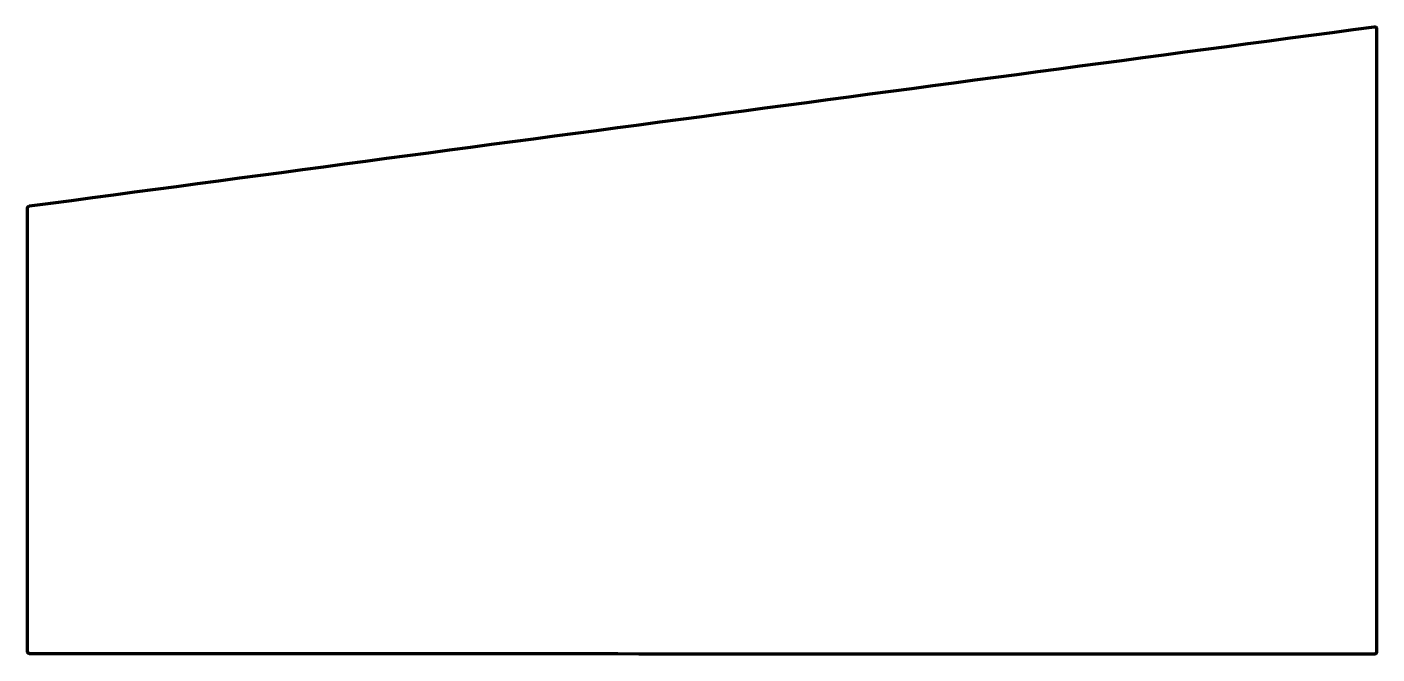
# Model space of a CAD drawing. Header units: millimetres. Extents: x 463 to 837, y 338 to 512.
import ezdxf

# ---------------------------------------------------------------- set-up
doc = ezdxf.new("R2010")
doc.units = ezdxf.units.MM
doc.layers.add('1', color=7, linetype='Continuous', true_color=0xffffff)

msp = doc.modelspace()

# ---------------------------------------------------------------- linework, layer by layer
at = {"layer": '1', "color": 155, "linetype": 'Continuous', "lineweight": 70}
for points in [[(836.33, 511.8), (712.05, 495.26), (587.78, 478.72), (463.5, 462.17)], [(837.13, 338.92), (837.14, 396.29), (837.13, 453.67), (837.14, 511.05)], [(462.87, 461.43), (462.85, 420.65), (462.87, 379.86), (462.87, 339.07)], [(463.69, 338.32), (587.89, 338.27), (712.1, 338.21), (836.3, 338.16)]]:
    msp.add_open_spline(points, degree=3, dxfattribs=at)
for points, knots in [([(837.14, 511.05), (837.14, 511.19), (837.11, 511.55), (836.72, 511.84), (836.43, 511.81), (836.33, 511.8)], [0, 0, 0, 0, 0.352208, 0.761239, 1, 1, 1, 1]), ([(463.5, 462.17), (463.37, 462.16), (462.99, 462.03), (462.86, 461.65), (462.87, 461.43)], [0, 0, 0, 0, 0.393649, 1, 1, 1, 1]), ([(462.87, 339.07), (462.88, 338.96), (462.9, 338.67), (463.23, 338.36), (463.55, 338.32), (463.69, 338.32)], [0, 0, 0, 0, 0.268898, 0.662642, 1, 1, 1, 1]), ([(836.3, 338.16), (836.4, 338.17), (836.65, 338.18), (837.05, 338.4), (837.13, 338.75), (837.13, 338.92)], [0, 0, 0, 0, 0.218027, 0.599568, 1, 1, 1, 1])]:
    msp.add_open_spline(points, degree=3, knots=knots, dxfattribs=at)

doc.saveas('drawing.dxf')
